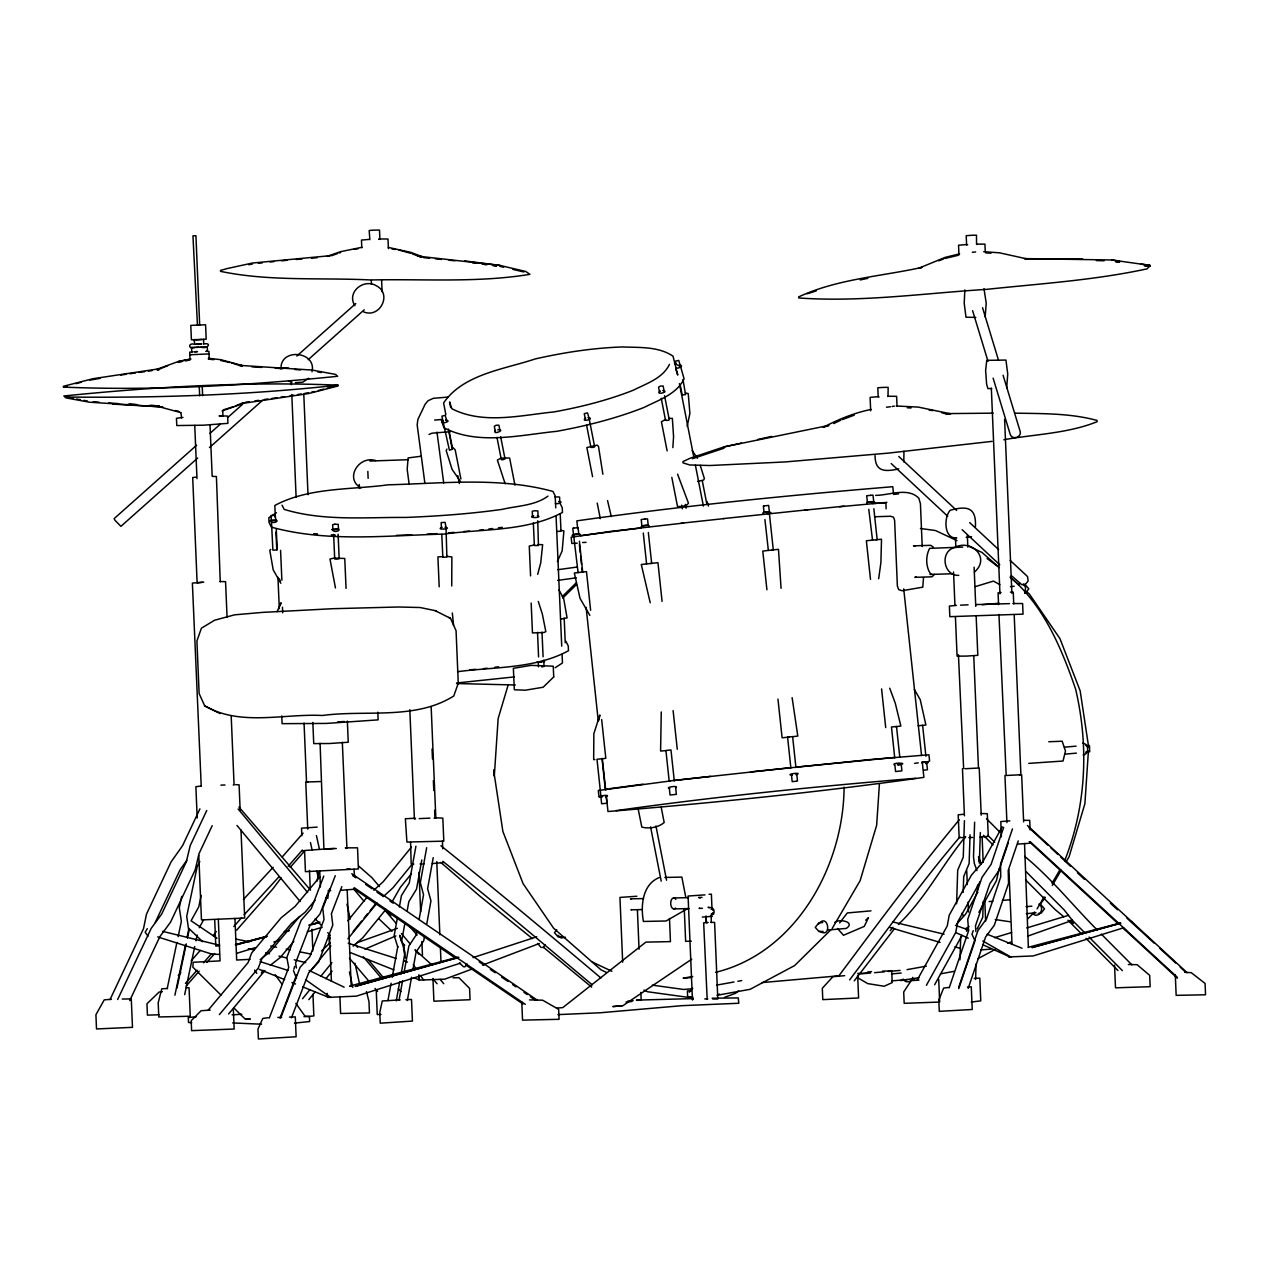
<?xml version="1.0" encoding="UTF-8"?>
<svg xmlns="http://www.w3.org/2000/svg" width="1269" height="1269" viewBox="0 0 1269 1269"><rect width="100%" height="100%" fill="white"/><g stroke="black" fill="none" stroke-linecap="round" stroke-linejoin="round"><path stroke-width="1.5" d="M975.433 526.809C976.258 508.79 968.961 505.014 950.195 510.281C943.628 517.34 943.882 539.151 956.731 537.913M451.732 585.961L451.875 556.948L446.862 556.345M956.604 903.766L957.698 870.169L963.266 857.162L964.44 820.694M970.055 834.812L969.119 863.602L963.694 876.609L963.171 892.408M974.624 822.201L973.497 856.749L974.306 863.396L976.94 870.597M977.352 893.075L977.606 885.175M975.591 979.478L976.083 963.932M979.351 863.19L980.35 832.48M983.253 901.482L982.745 917.297L977.193 928.956M959.951 959.84L960.728 936.522M661.26 711.972L660.594 751.074L665.4 750.645M672.856 447.608L673.569 436.663L672.364 418.358L668.89 418.437M844.091 787.113C843.711 865.886 796.06 952.702 715.653 972.324M879.433 783.814L876.657 825.247L860.128 880.654L832.147 928.527M1088.405 751.089L1084.9 803.737L1069.101 856.686L1066.134 861.778M281.02 368.978C279.751 347.579 316.933 351.069 312.015 371.769M404.145 945.183L403.59 949.672L405.445 958.111M903.798 461.932L903.972 451.209M878.671 578.712L880.892 562.69L881.511 539.214L866.362 540.753L870.502 579.425M318.789 871.692L318.059 876.736L316.79 871.042M599.047 720.046L599.84 714.986L593.844 733.736L593.67 759.623L594.86 759.592M317.107 881.083L318.709 871.866M397.292 918.407L394.183 935.539L397.8 947.213M399.37 907.002L401.432 895.581L409.252 883.034L415.931 846.153M396.261 1000.892L399.767 981.508M401.178 973.751L405.049 952.432L399.767 935.348L401.559 941.598L405.033 922.563M421.8 859.985L416.518 889.109L408.84 901.64L407.111 911.142M399.037 1000.258L402.543 980.874M403.954 973.117L408.872 945.976L416.343 934.761L417.025 930.954M426.67 847.708L420.34 882.653L423.545 894.788L419.087 919.533M407.349 1000.511L411.553 977.241M412.948 969.484L416.089 952.036L423.719 940.821L424.401 937.014M433.237 857.654L427.605 888.712L430.952 900.847L426.828 923.689M387.933 1000.654L391.106 983.205M392.169 977.384L397.816 946.373M712.924 912.585L710.656 916.059M926.402 985.299L955.7 932.541L957.778 921.738L980.065 881.638M201.168 895.406L198.773 906.843L191.08 920.786L217.015 938.267M181.705 896.422L179.294 907.858L181.372 921.294L178.136 936.681M167.191 988.614L176.914 942.455M174.916 995.182L185.417 945.167M187.035 937.458L188.653 929.765L186.717 916.345L197.155 866.759L199.82 861.572M176.946 988.107L186.242 943.866M187.447 938.092L189.065 930.399M184.671 994.674L194.744 946.579M195.949 940.805L197.155 935.031M687.163 426.4L689.892 413.377L688.242 393.596L685.308 392.93M999.211 868.456L996.482 880.559L978.859 912.316M964.852 289.903L964.202 303.291L965.995 317.234L975.813 317.393M537.707 574.318L540.705 562.96L542.64 544.702L537.961 544.512M293.885 969.246L294.646 966.47M508.298 684.514L498.146 718.555L494.371 775.105L502.873 831.417L523.082 883.636L553.601 928.21L601.062 969.865L606.423 972.387M689.321 992.231L692.573 988.028M912.728 977.368C912.348 982.254 905.051 983.57 903.1 979.034M1064.596 860.874C1086.296 806.212 1088.961 746.22 1075.636 689.194C1061.661 648.554 1044.086 606.503 1010.949 577.76M949.212 987.758L968.58 930.811L967.739 919.359L981.968 877.434L991.105 864.348L1003.684 827.309M973.212 930.669L971.991 934.254L975.004 940.821L958.761 988.678M958.634 987.488L977.971 930.542L986.552 918.835L1000.749 876.895L1000.527 864.078L1012.472 828.895M1008.205 843.013L998.782 870.788L989.772 883.859L975.496 925.799L975.861 931.509M968.184 988.408L985.601 936.966L994.309 925.26L1008.554 883.319L1008.205 870.518L1018.261 840.887M280.021 605.773L281.083 602.759L277.07 611.706M291.458 1017.817L308.748 972.704L318.503 962.251L332.795 925.038L331.415 913.728L341.821 886.634M323.785 876.07L311.302 908.604L301.118 920.263L286.826 957.461L288.713 967.549L269.282 1018.087M279.989 1018.166L296.613 974.862M329.639 888.792L319.931 914.092L309.89 925.751L295.566 962.949L296.438 968.009M280.766 1017.738L300.166 967.2L309.779 956.763L324.007 919.549L322.786 908.239L335.27 875.705M557.377 561.58L562.167 550.841L563.896 530.918L560.47 530.347M446.91 449.083L446.196 450.622L452.097 469.387L460.504 481.522M199.931 808.861L182.577 845.662L171.125 861.857L146.474 914.172L143.54 928.559L110.022 999.607M117.668 999.496L151.154 928.448L161.734 913.966L186.369 861.651L190.223 845.551L206.752 810.51M155.262 922.389L179.944 870.074L186.765 860.35M129.739 1000.606L159.862 936.665L170.538 922.166L195.188 869.868L198.963 853.767L212.177 825.722M1014.232 615.719L1020.895 774.756L1006.19 775.486L998.957 614.45M1030.618 843.187L1017.865 844.107M849.643 979.858C886 931.763 920.771 882.938 959.824 837.001M977.717 892.345L965.677 914.061L956.747 923.975M1002.256 826.817L982.507 862.381L971.499 875.039L949.228 915.139L947.261 925.926L916.995 980.398M934.634 984.76L962.013 935.412M199.233 927.718L203.579 919.962M818.553 924.102C828.181 911.729 832.575 939.647 819.631 931.16M1024.654 593.289L1025.669 587.595L1023.258 584.089M1037.074 908.89L1044.07 896.913M1052.064 883.24L1060.059 869.566M1045.339 897.342L1039.612 905.146M1052.271 885.492L1061.185 870.248M147.299 928.638L145.158 932.239L148.076 936.157M261.398 973.037L263.016 970.357M669.477 364.346C662.656 378.495 646.397 383.539 633.358 390.202C607.772 400.29 581.028 407.016 553.998 411.917C520.687 415.249 483.172 424.782 451.891 408.745L449.575 401.94L450.685 407.571M934.507 574.365L931.985 576.808L914.838 577.347L916.17 576.634M543.037 947.689L545.273 944.659M213.192 935.681L216.301 931.494M281.21 877.847L272.93 888.808L236.732 930.082M556.774 929.717L554.474 932.715L558.297 937.061L562.262 936.712M1025.352 593.273L1028.81 588.768L1024.987 584.438M839.634 922.912L847.311 912.95L870.978 910.856M838.428 976.432C877.974 923.451 916.979 870.693 959.237 819.822M890.235 930.764L892.916 927.29M854.227 980.889L894.566 928.575M965.614 836.493C942.09 864.982 925.355 898.785 898.341 924.482M347.88 920.707L367.296 896.897M411.426 847.105L383.238 881.685L373.768 890.251M310.017 971.531L330.828 945.992M353.163 931.446L361.649 921.04M364.076 918.058L367.709 913.601M370.136 910.619L376.195 903.179M347.912 938.79L377.052 903.068M302.53 998.735L309.874 989.725M320.883 976.21L331.907 962.695M412.504 863.808L392.898 887.872L383.508 896.422M308.811 999.655L314.918 992.152M325.927 978.637L332.05 971.134M411.426 873.754L400.401 887.285L392.01 901.91M385.95 909.35L362.902 937.632L353.179 946.166M319.915 876.736L294.947 906.558L281.179 917.773L251.627 953.067L248.153 962.489L207.973 1010.425M299.579 916.504L270.059 951.798L260.177 959.618M219.363 1014.613L258.242 968.168L261.842 958.745L291.426 923.435L305.083 912.237L315.061 900.308M228.594 1013.979L264.935 970.531M325.546 898.182L328.036 895.2M293.821 941.297L280.29 957.476L270.297 965.297M186.242 985.95L199.17 971.197M206.926 962.346L214.683 953.495M243.442 899.451L273.136 867.298M178.263 975.528L180.848 972.577M191.207 960.776L200.264 950.433M282.257 856.908L303.085 833.146M233.829 926.544L241.586 917.709M244.171 914.759L278.99 876.736M185.433 983.459L197.076 970.182M203.532 962.79L211.288 953.939M288.111 866.33L302.434 849.992M290.204 867.377L304.528 851.039M464.676 966.946L467.198 964.139M966.47 929.178L969.056 926.338M562.262 596.604L576.158 582.883M562.738 598.08L576.538 584.454M719.444 994.071L717.445 995.134M830.767 929.907L794.632 965.582L750.106 989.312L717.144 995.277M1027.731 918.819L1034.679 911.967M985.172 316.964L986.219 303.18L983.998 288.666M1006.698 387.775L1007.729 374.006L1005.952 360.063L986.759 360.348L985.632 370.469L986.616 384.221L987.948 388.631L991.692 388.457M321.517 950.989L329.988 942.899M196.632 445.213L114.099 518.656L115.082 520.401L120.92 526.349L197.694 458.046M209.893 433.395L220.219 424.227M227.579 417.66L242.316 404.541M296.851 356.018L355.796 303.545M209.48 447.545L262.54 400.322M308.224 359.666L364.235 309.81M270.757 549.429L269.774 550.286L273.2 569.876L280.814 583.248M974.402 572.065C990.93 558.138 971.562 538.342 954.161 547.653C939.599 551.936 943.565 576.11 958.777 575.365M865.632 920.184L868.44 917.725L864.268 926.386L843.488 935.285L837.524 928.543M308.684 378.289L302.609 382.255L295.407 382.588M711.338 913.95C715.224 917.614 714.796 905.463 711.148 909.207M738.606 990.819L735.671 993.215L724.504 997.371M691.748 959.19L622.825 1005.73L612.848 1006.571L622.191 1005.746M276.468 512.739L268.822 517.704L269.028 522.511L271.376 527.143C327.196 542.513 386.633 535.486 443.833 534.09C483.156 528.729 526.714 531.6 562.453 512.47L562.246 507.663L559.899 503.047M547.954 496.116C534.931 505.728 517.673 505.744 502.461 509.313C470.402 513.85 438.075 516.15 405.747 517.451C365.361 517.117 323.325 521.337 284.193 509.392L282.067 505.205M555.156 667.732L562.453 662.989L562.088 654.392M665.717 419.293L661.419 421.752L667.129 450.892M659.23 877.561C642.368 884.334 640.528 905.923 643.431 921.453L666.051 920.993L687.972 908.398M1017.595 584.263L1019.99 583.423M565.498 937.252L561.057 937.981L558.011 935.301M978.002 958.603L995.118 949.482M410.569 842.219L411.188 863.983L413.821 864.126M443.325 862.587L432.348 863.554M833.765 423.545L840.712 420.213M495.465 430.413C491.642 435.79 506.886 429.35 497.718 429.794M181.546 417.898L180.912 412.647M201.232 786.352L192.38 583.106L203.786 582.106M364.949 949.133L395.928 935.887M429.081 434.426L431.983 433.189L450.59 431.65M167.714 365.662L157.166 370.025L159.466 369.58M235.542 405.874L242.569 402.971M473.337 968.596L444.689 979.192L419.119 980.096L418.897 974.719M482.506 965.106L539.325 943.517M842.394 419.595L854.18 415.185M580.456 535.264C580.758 531.759 566.751 536.041 574.429 535.946M607.788 788.953L605.646 789.73L602.283 758.354M616.131 810.653C715.478 796.535 815.681 786.526 915.742 778.262M927.338 761.828L929.59 761.019L928.924 754.785L871.28 759.465L750.55 771.885M443.436 420.547C437.059 425.163 453.842 421.324 445.816 420.071M938.616 260.795L943.565 259.035M660.372 390.995C653.979 395.484 670.762 391.994 662.751 390.519M585.77 418.056C579.394 422.656 596.176 418.818 588.15 417.564M332.192 255.466L337.395 253.626M356.859 942.772L397.403 928.305M1007.523 943.248L1011.234 941.931M1027.906 936.046L1072.384 920.342L1084.884 932.905M741.382 443.087L723.901 446.942L690.415 458.109L682.912 461.615L683.039 462.852L689.638 464.962L709.894 465.517L785.035 461.948L888.332 453.112L992.104 441.358M692.398 458.728L724.012 448.195M472.988 957.635L536.755 936.792M631.708 909.54L630.915 909.794L642.098 909.572M699.838 908.144L699.06 908.398L702.439 908.334M807.147 293.805L816.237 290.902M460.584 963.139L356.335 996.149L327.592 997.402L327.212 993.341M178.263 361.538L190.731 359.032L178.263 361.538L157.134 369.2L159.418 368.756L92.875 378.717L63.45 386.284L63.482 387.108C154.31 390.9 246.9 385.49 337.633 376.29L335.603 374.418L312.158 370.072L238.683 365.298L242.173 365.488L220.79 359.682L208.386 358.27M223.201 409.903L233.782 406.603M1177.14 977.146L1123.604 927.798L1033.22 955.938L1008.538 956.953M975.464 586.579L993.421 581.091L999.845 584.597M236.716 953.32L255.307 947.642M273.898 941.979L279.481 940.266M307.368 931.763L322.247 927.227M994.579 937.664L1011.631 932.509M1026.78 927.94L1068.466 915.346M971.515 536.708L966.169 537.374M329.004 255.83L327.005 256.386L340.631 251.659L361.903 247.296M339.124 253.007L340.615 252.579M458.617 957.413L355.146 986.41L458.712 957.381M457.459 957.223L349.625 986.108M63.482 387.108L67.067 386.125M76.045 383.666L81.438 382.191M318.265 390.566L323.643 389.091M327.243 388.108L337.998 385.157L338.046 385.982L308.621 393.549L242.062 403.51L244.362 403.066L222.075 410.95M236.367 944.85L266.49 936.728M285.335 931.652L289.094 930.637M319.217 922.531L311.698 924.562L319.169 922.5M1120.035 923.039L1028.271 947.293M236.002 944.659L266.252 936.601M285.144 931.557L288.935 930.558M235.336 944.644L267.347 936.157M284.288 931.668L288.047 930.669M308.748 925.164L320.042 922.182M871.073 409.411C854.307 412.885 838.349 419.341 823.248 427.336L828.895 425.512M959.634 253.848L945.119 257.385L918.883 268.187L921.944 267.489M945.215 258.432L957.921 255.355M191.92 352.021L191.413 347.294L193.522 347.373M697.585 481.474L703.645 480.031L704.358 478.508L700.234 465.358M534.63 544.861L529.268 546.067L530.569 575.936M541.784 666.923L544.036 666.415L543.814 661.435M894.328 406.112L892.202 406.508M723.901 446.942L828.403 425.512M757.736 439.486L771.584 436.425M248.819 264.761L252.468 263.968M860.176 279.941L867.837 278.339M181.848 361.649L178.294 362.363L179.437 362.141M185.385 360.935L188.938 360.222M369.85 239.698L369.184 230.482L373.387 230.149L379.51 230.07L379.891 239.333L378.67 239.27M89.861 380.145L100.299 378.321M311.635 392.121L314.68 391.55M320.089 743.253L323.912 849.358L336.301 848.501M304.052 723.076L306.527 781.974L307.844 781.799M958.444 654.756L963.631 768.554M973.767 656.121L978.462 768.031L965.043 768.728M355.066 889.204L341.012 890.283M707.182 999.385L703.676 922.817L708.118 922.484M990.851 949.133L980.747 949.91M921.548 267.505C880.654 276.404 836.842 279.101 798.693 296.898L798.788 297.961C861.239 302.419 924.038 293.25 986.394 289.38C1040.088 283.669 1094.338 280.29 1147.208 268.822L1150.015 265.364L1140.926 264.031M1083.139 754.912C1089.548 754.405 1088.961 743.333 1082.647 743.206M692.731 976.48L683.182 978.209L691.542 977.463M716.652 985.125L734.021 981.984M737.876 981.286L741.731 980.588M907.049 969.643L926.354 966.137M919.121 977.685L900.53 980.588M940.456 973.831L954.018 971.372M603.187 758.719L605.805 758.259L601.665 719.571M795.98 774.724L796.805 774.566L797.487 781.038L796.662 781.181L792.205 781.656L791.507 775.185M925.942 763.43L926.767 763.288L927.465 769.744L923.658 770.204M290.109 395.785L293.805 395.182M297.501 394.564L301.197 393.945M304.893 393.327L308.589 392.708M580.663 535.661L640.94 527.936M649.046 526.556C650.838 523.875 638.481 525.683 641.702 527.365M609.612 788.683L643.082 784.21M914.6 763.383L918.248 762.843M925.434 762.098L921.611 762.669C924.435 760.972 932.033 762.558 925.545 763.494M354.162 249.327L358.032 248.772M120.618 375.069L126.17 374.292M129.866 373.768L135.418 372.975M139.114 372.452L144.666 371.674M148.362 371.151L152.058 370.627M245.726 402.162L249.422 401.638M254.974 400.861L258.67 400.338M264.222 399.545L267.918 399.021M271.614 398.498L277.165 397.72M280.861 397.197L284.557 396.674M1003.874 439.724C1034.901 434.22 1067.721 433.522 1097.146 421.689L1097.019 420.436C1070.386 413.155 1042.246 413.662 1014.803 413.155M557.694 569.718L577.189 567.037M557.662 580.393L576.285 577.823M415.518 818.886L414.408 819.108L409.824 709.641M875.673 495.37C889.442 495.338 907.89 486.995 918.835 498.209L920.422 503.698L922.214 546.511M162.321 991.628L159.101 992.057L146.95 1003.795L147.426 1015.137L159.085 1014.772M268.06 1017.738L262.81 1018.436L257.972 1029.064L258.4 1038.994L296.121 1036.773L295.296 1016.897L289.459 1017.088M922.087 725.487L925.894 724.996L920.247 699.711L914.346 689.464M675.758 787.875C680.073 785.003 663.703 787.383 669.746 788.525M533.63 515.737C525.826 518.26 544.084 518.038 537.39 515.611M442.088 527.349C434.204 530.394 454.048 528.824 444.975 527.206M479.285 530.188L483.108 529.712M488.835 528.999L492.658 528.523M498.4 527.809L502.223 527.333M483.378 668.684L487.201 668.208M494.847 667.256L498.669 666.78M514.484 676.9L456.84 682.976M890.521 406.746L886.476 407.206M650.569 563.515L651.663 563.373L648.348 532.472M581.614 572.271L582.709 572.113L579.41 541.228M772.202 550.064L773.297 549.921L769.363 513.231M876.07 539.785L877.165 539.626L873.849 508.742M918.137 725.789L922.611 725.329L925.91 756.229M669.984 781.006L598.286 790.524L598.952 796.758L602.553 796.599M605.995 796.789C612.959 793.633 592.845 796.726 601.744 797.233M796.567 774.661C803.689 771.711 783.354 774.487 792.316 775.121M895.613 726.677L900.847 726.074L895.279 703.2L889.728 688.195M897.437 764.842C912.474 763.145 890.283 762.003 894.518 765.144M683.547 523.066L610.341 531.441L571.161 537.231L571.827 543.465L577.236 543.211M872.104 503.111C881.146 501.556 863.65 500.684 867.171 503.619M795.933 767.523L792.617 736.623L789.889 736.892L787.589 737.162L790.873 768.062M669.635 780.927L790.476 767.729M673.823 780.546L710.672 776.358M948.942 987.441L943.644 988.043L938.806 1000.004L939.282 1011.345L972.228 1009.489L971.277 986.806L967.549 986.917M194.887 344.391L193.983 339.695L196.283 339.727M205.673 346.818C207.815 345.454 208.068 352.354 206.054 351.386M191.207 354.559L189.795 354.781L208.766 353.908M258.353 263.317L262.286 262.889M270.138 262.017L274.056 261.588M975.655 251.944L972.292 252.277M767.174 513.517C778.389 512.406 760.115 510.487 763.319 513.913M681.088 523.24L724.012 518.609M898.357 764.763L901.26 764.43L901.878 770.87L895.565 771.536L894.867 765.064M723.425 518.577L807.845 509.757M879.084 396.927L878.196 397.038L877.815 387.775L883.367 387.394L888.141 387.362L888.03 396.578M894.122 494.339L898.579 493.863M789.175 737.067L782.101 737.797L777.96 699.124M792.713 736.686L797.804 736.052L792.11 697.633M796.377 767.111L894.169 757.498M804.657 510.17L844.155 506.172M281.591 260.811L287.016 260.288M967.676 244.79L966.613 244.917L966.201 235.685L972.102 235.257L976.495 235.209L976.543 244.457M839.364 506.759L886.888 502.365M182.958 417.438L176.454 418.294L176.772 425.559L203.77 425.194L227.928 423.338L227.627 416.058L219.14 415.867M195.712 477.144L192.698 477.541L197.123 582.899L202.469 582.344M1010.378 586.627L1014.264 586.278M982.095 604.742L999.131 603.251M201.374 786.003L195.886 786.717L197.203 818.061M1048.781 741.746L1062.185 741.223L1065.484 751.058L1063.025 761.035L1028.794 763.383M1064.437 747.171L1076.096 746.156M1085.598 752.136L1089.706 751.771L1089.452 745.522L1086.01 745.585M1064.723 754.167L1076.398 753.136M712.306 916.329L702.328 917.059M989.154 901.577L992.945 901.244M1002.415 900.403L1009.981 899.737M822.693 922.531L818.727 922.88L815.269 927.369L819.108 931.7L823.058 931.351M834.764 922.404C839.332 918.407 855.909 922.055 846.28 928.416L827.562 930.05M1026.034 906.685L1031.871 906.161M1026.32 913.68L1036.043 912.823M1038.264 913.537L1041.008 913.283L1044.482 908.794L1040.643 904.448M867.774 971.927L871.565 971.594M692.62 988.678L683.658 989.471L652.361 985.141M762.257 982.555L839.063 975.798M860.731 973.894L870.566 973.022M874.515 972.673L884.35 971.816M888.3 971.467L900.118 970.42M844.646 975.671L832.876 976.718L822.312 988.281L822.788 999.623L858.605 997.973L857.654 975.274M691.351 990.581L687.401 990.93L687.655 997.18L692.811 997.069M891.472 973.91L901.196 973.053M627.838 1001.098L633.136 1000.638M556.679 1008.125L562.802 1007.586L645.873 942.121L670.444 941.614L669.477 918.439M625.982 1002.034L631.74 1001.527M912.078 978.891L914.822 978.653M891.758 980.905L907.319 979.541M332.272 255.497L252.468 263.032L226.945 268.616L220.536 270.408L220.52 271.344C269.409 281.639 320.962 277.467 370.834 279.973C423.735 278.783 477.588 282.971 529.903 274.326L525.763 271.487L499.938 265.411L417.898 256.148L422.387 256.735L410.664 252.325L388.362 247.423M296.375 259.479L302.038 258.987M311.492 258.194L317.155 257.718M448.385 532.853L454.175 532.377M463.835 531.552L469.641 531.077M469.847 669.826L475.653 669.334M457.506 671.698C494.387 666.78 535.137 668.906 568.464 650.727L568.258 645.921L565.911 641.305M447.894 397.102L433.348 398.307L428.018 400.75L425.099 404.303L417.882 419.468L417.168 424.877L424.909 483.457M434.601 420.087L441.755 419.484M421.229 456.221L408.095 457.935L407.19 469.419L409.173 484.441M872.533 540.15L868.789 509.281M578.093 572.636L573.715 535.978M192.682 351.83L189.7 352.179L190.017 359.999M344.391 721.474L337.602 721.95M320.47 781.545L306.638 782.021M963.25 814.301L958.206 814.841L959.158 837.524L965.487 837.667M707.341 922.611L706.405 922.722L706.119 916.059M111.386 999.29L104.248 999.845L95.921 1014.74L96.507 1028.953L132.484 1027.335L131.294 998.909L122.221 999.036M303.973 1016.707L313.855 1015.946L312.951 994.309M1001.082 592.512L998.084 592.797L998.544 604.631M956.429 605.408L949.402 606.059L949.831 616.671L1023.036 614.148L1022.608 603.536L1012.868 603.536M334.144 848.358L304.544 850.516L305.432 871.66L358.413 868.964L357.525 847.819L345.295 847.851M210.226 1010.092L201.121 1010.711L191.191 1020.704L191.603 1030.65L234.178 1029.032L233.337 1009.156M196.473 1016.691L188.288 1017.579L188.494 1022.481L191.73 1022.671M554.87 496.845L559.581 497.036L559.803 502.032L559.042 501.588M443.278 556.583L437.9 556.932L439.201 586.801M560.565 619.129L567.084 617.892L563.642 598.318L558.899 589.958M197.456 325.07L192.951 235.875L194.078 235.78L195.934 235.748L199.677 325.023L198.583 325.023M202.104 339.457L191.397 339.791L190.794 325.387L205.578 324.769L206.181 339.188L196.79 339.806M194.395 344.216C187.479 342.424 188.542 350.26 195.093 347.341M195.68 344.327L201.501 344.058M205.737 346.913L196.378 347.373M193.998 351.83L197.504 351.624M919.01 980.112L911.205 980.62L903.702 991.961L904.178 1003.319L939.663 1002.05L938.711 979.351M679.343 365.075C684.768 365.091 678.423 369.327 675.806 367.851M368.978 239.413L361.475 240.063L361.792 247.772M877.593 396.705L870.106 397.371L870.661 410.855M980.033 837.096L988.265 836.366L987.314 813.683L981 813.54M966.835 244.536L958.571 245.218L958.936 254.958M1009.854 820.837L1000.797 821.566L1001.368 836.826M898.785 468.88C884.001 472.227 875.118 471.291 875.055 455.555M419.198 818.6L429.905 818.14M294.503 1023.131L309.636 1021.529L309.43 1016.628L305.068 1016.215L295.851 1003.414M200.914 347.135C206.91 349.514 212.716 342.598 204.008 343.836M194.712 351.703L197.044 351.576M415.249 818.219L405.366 818.743L406.905 842.061L443.801 841.157L442.833 818.14L435.045 817.728M250.136 959.332L236.684 960.03L234.955 918.455M167.556 988.488L161.782 988.789L158.197 1002.764L158.799 1016.977L190.255 1016.231L189.065 987.805L186.289 987.647M232.1 1014.803L241.887 1014.296M636.419 1000.115L693.017 998.608M411.743 534.899L396.499 535.359M427.161 534.122L436.806 533.63M960.522 605.17L968.12 604.821M529.506 999.893L542.64 1000.194L558.661 1009.378L559.074 1019.308L522.542 1020.133L521.781 1002.066M196.743 344.089L201.708 343.899M582.63 542.513L586.072 542.355M768.364 550.46L764.921 519.576M1184.707 972.244L1191.305 972.704L1205.074 983.443L1205.55 994.785L1176.157 995.356L1175.284 974.56M317.171 827.102L301.53 828.181L301.848 835.732M974.211 978.383L979.811 978.161L980.763 1000.844L971.277 1002.066M857.733 973.466L867.108 973.101M198.916 347.23L194.094 347.436M369.945 461.059L408.38 459.695M968.881 837.588L972.609 837.445M400.243 999.877L382.27 1000.987L379.78 1012.376L380.224 1023.179L412.425 1021.101L411.505 999.464L405.874 999.671M712.75 999.036L717.794 999.004L714.59 922.389L710.941 922.373M381.001 1014.423L377.258 1014.55L376.227 989.915M872.168 503.46L885.889 503.032L886.127 508.806M874.515 516.753L890.584 516.261L893.519 517.197L894.613 520.242L897.373 586.024L898.674 589.625L902.148 590.735L922.769 587.15L923.515 577.633M929.971 574.445L953.082 573.731M220.901 785.114L224.994 785.003M420.055 864.03L424.036 863.919M277.784 1017.437L281.67 1017.326M975.988 604.567L1009.521 603.632M379.13 238.969L387.997 239.016L388.393 248.645M887.761 396.261L896.628 396.325L897.024 405.953M328.052 890.743L330.733 890.664M977.003 244.124L984.95 244.124L985.267 251.833M664.845 877.45L681.85 877.101L685.799 897.357M709.117 894.248L711.386 894.201L712.004 908.953M636.832 896.247L619.954 897.421L622.667 962.172M704.961 894.867L688.084 896.041L692.446 1000.02M643.51 898.579L630.455 898.849L631.264 898.96M673.569 897.96L688.48 897.659M701.979 897.389L698.6 897.453L700.171 898.055M674.029 908.921L688.94 908.604M215.873 945.913L218.569 945.865M691.304 941.186L685.641 941.312L684.261 908.477M218.918 954.336L212.097 954.288M882.621 971.118L891.71 970.928L892.202 982.587L884.16 986.251L867.726 983.602L857.13 977.416M712.147 998.211L738.272 997.926L738.812 1003.256L682.008 1005.667L600.189 1012.773L557.932 1014.613M636.657 1000.321L641.178 1000.226L640.861 992.39M704.787 998.941L707.816 998.877M346.738 869.138L350.101 869.106M948.181 413.599L993.23 413.155M1010.394 592.131L1013.249 592.163L1013.741 603.949M1024.289 820.297L1029.73 820.377L1030.127 829.831M212.478 476.414L216.412 476.509L220.251 581.789M220.06 581.535L225.565 581.662L227.056 617.21M453.001 977.749L458.95 977.717L469.578 988.361L470.053 999.718L433.903 1001.193L432.951 978.51M261.541 1024.21L232.655 1022.925M206.276 351.275L208.909 351.386L209.242 359.222M1150.015 265.364L1111.692 259.971L1024.924 258.67L1027.763 259.082L999.56 252.832L983.729 251.69M1024.4 258.654L1082.727 259.066M711.211 922.468L711.322 915.821M1019.435 774.709L1020.895 774.756M558.677 501.445C564.531 501.556 558.074 504.618 555.378 503.412M219.569 416.089L222.947 416.264L222.725 410.823M235.606 784.639L239.095 784.829L240.158 810.304M434.077 818.077L435.838 818.172L431.159 706.754M1128.363 964.488L1137.135 964.694L1149.682 975.353L1150.158 986.695L1115.499 987.821L1114.547 965.138M945.849 413.678L950.592 413.805L918.248 407.095L896.2 405.985M1096.337 260.557L1104.062 260.795M515.357 684.99L456.523 683.531M541.562 661.942L538.23 661.799L538.453 666.796M907.351 407.793L911.031 407.983M281.48 367.772L288.824 368.169M118.144 403.574L108.737 402.955M112.671 404.097L162.813 406.968L89.322 402.194L65.877 397.847L63.862 395.976C154.596 386.775 247.185 381.366 337.998 385.157C247.82 395.103 156.579 398.069 65.845 397.023L73.063 398.355M345.818 848.311L346.929 848.453L342.329 742.365M303.878 851.039L302.482 850.864M350.276 986.33L351.227 986.441L347.167 889.601M251.928 366.868L261.652 367.423M275.246 368.216L283.019 368.66M128.185 404.161L135.957 404.605M149.552 405.398L159.275 405.953M129.708 404.224L137.48 404.684M151.106 405.461L158.879 405.921M245.552 1018.785L250.31 1019.055L244.854 1018.817L233.607 1007.649M985.632 252.864L991.026 253.213M313.633 533.662L317.551 533.916M331.288 534.836L335.222 535.09M294.694 369.469L300.531 369.945M93.176 401.686L99.014 402.162M1028.366 947.499L1024.543 843.457M375.687 460.584C359.143 455.174 344.153 478.35 360.888 487.946M423.719 257.67L429.572 258.257M435.41 258.844L441.263 259.431M449.052 260.224L454.889 260.811M208.417 359.095L213.731 359.698M363.584 311.857C379.732 318.82 392.47 294.043 376.544 285.874C363.949 277.974 346.215 292.171 354.86 305.67M233.29 784.956L234.083 785.051L231.196 715.938M472.433 262.794L476.319 263.302M482.172 264.047L486.059 264.539M499.938 265.411L464.644 260.875M483.315 264.222L487.01 264.682M492.546 265.395L496.242 265.871M493.118 265.459L496.528 265.903M920.437 528.475L935.554 530.553L956.969 540.642M692.842 998.005L647.491 991.739L643.922 990.058M1115.689 261.573L1119.591 262.112M1144.321 265.618L1150.095 266.411L1144.654 265.618M556.71 531.473L560.977 531.188L560.248 514.199M543.83 660.181L544.591 661.609L537.263 661.752M1111.692 259.971L1119.21 261.081M1115.546 261.588L1119.306 262.128M995.277 919.549L1009.934 921.754M929.098 410.046L932.683 410.617M391.883 248.93L395.405 249.485M317.615 371.896L321.216 372.563M76.663 399.037L80.28 399.703M83.881 400.37L87.482 401.036M235.923 939.092L249.454 941.804M270.725 946.039L276.531 947.197M286.207 949.133L290.078 949.894M299.738 951.829L311.349 954.145M450.527 618.368L435.124 610.627L420.134 607.518L398.545 606.994L332.764 608.708L262.731 612.372L234.606 614.831L214.572 620.24L201.406 628.203L196.917 640.924L199.122 693.508L204.674 705.818C240.301 726.598 283.495 713.495 322.437 715.478C365.821 709.625 414.979 720.395 453.779 695.983L458.268 683.261L456.063 630.693L450.527 618.368L448.718 617.416M220.822 360.507L229.721 362.474M175.328 410.569L178.897 411.362M180.706 412.584L159.307 406.778M499.938 266.347L503.619 267.22M512.85 269.377L523.907 271.978M892.662 921.897L944.104 934.19M248.391 948.657L254.117 950.053M265.586 952.845L269.393 953.78M278.958 956.096L286.588 957.968M294.234 959.824L305.702 962.616M162.591 931.367L219.727 945.294M203.659 344.073L203.595 339.299M941.693 412.742L947.102 414.122M962.759 547.098L929.654 548.351C925.529 555.949 925.656 566.989 930.732 574.096L931.89 574.397M914.886 546.225L913.521 545.86L930.669 545.337L933.365 547.098M398.926 250.056L410.664 253.261M889.997 927.544L940.059 942.407M954.891 946.817L960.459 948.466M260.145 961.632L288.222 970.499M157.673 936.903L212.7 954.367M348.245 943.248L396.388 958.523M403.796 960.871L407.508 962.045M231.497 362.871L242.22 366.313M955.462 925.387L968.564 929.955M288.491 380.906L291.902 382.159M412.33 253.879L420.705 257.036M350.355 952.575L393.945 969.881M413.916 977.812L419.373 979.969L419.214 976.384M987.139 934.222L1021.989 948.244M259.241 969.342L284.637 979.589M291.886 982.507L295.518 983.967M302.768 986.901L328.163 997.133M955.7 932.541L968.247 938.188M982.587 944.628L1009.474 956.715M967.692 545.702L981.984 552.427L999.369 567.624M987.139 558.534L998.132 566.72M693.048 999.337L689.987 996.673M592.369 962.092L611.88 971.277M309.128 970.468L344.137 987.171M204.674 705.818L220.06 713.559M674.521 363.426L680.596 366.614L684.07 378.828C676.551 394.437 658.611 400.005 644.224 407.365C615.973 418.484 586.468 425.908 556.631 431.333C519.878 434.997 478.476 445.53 443.96 427.827L441.406 420.309M435.124 610.627L436.742 611.468M353.988 869.186L354.543 876.546M982.825 941.011L1010.917 957.048M709.292 907.763L708.023 907.287L711.56 907.716L712.829 910.301M455.92 958.492L353.559 888.506M351.767 873.706L537.406 1000.273M352.75 875.626L355.986 877.831M365.678 884.445L372.15 888.839M376.988 892.155L383.46 896.564M389.916 900.974L393.152 903.179M479.206 961.839L483.997 965.106M490.389 969.468L495.196 972.736M501.588 977.098L507.981 981.46M512.771 984.728L515.96 986.901M523.954 992.358L527.158 994.531M530.347 996.72L535.153 999.988M354.21 887.681L525.318 1004.35M465.66 964.916L522.987 1004.017M305.543 979.7L330.844 997.482M532.441 938.648L479.619 895.914L440.74 862.397M440.93 845.741C494.973 889.014 548.002 933.365 600.935 978.002M442.818 861.334C493.498 901.466 542.656 943.327 592.242 984.839M543.116 947.007L591.687 987.155M1063.723 916.71L1055.253 909.683L1025.511 879.782M1024.686 856.401C1051.446 878.307 1072.844 905.59 1097.162 929.923M392.01 931.256L378.765 918.724M1010.061 577.141L1019.007 584.961M1026.462 591.481L1029.445 594.098L1059.964 638.656L1080.173 690.875L1088.675 747.187M1038.914 904.115C1045.545 908.049 1038.534 919.565 1032.633 913.521M358.73 866.061L372.007 877.767L379.431 886.555M1126.872 918.09L1154.156 943.137M1118.401 923.959L1029.207 841.585M415.296 950.037L432.206 965.186M1027.43 825.516L1187.165 972.752M1130.156 920.612L1133.709 923.88M1029.127 827.896L1047.861 845.17M1050.748 847.819L1057.949 854.465M1060.836 857.13L1070.528 866.283M1159.929 948.482L1175.855 963.139M1180.186 967.152L1185.976 972.482M1077.397 872.786L1084.551 879.401M1110.343 903.163L1117.497 909.762M1030.396 841.87L1123.604 927.798M1123.002 927.655L1126.555 930.923M1122.43 927.528L1177.394 978.209M898.769 456.475L956.652 510.439M969.659 522.59L998.608 549.572M1010.172 560.375L1027.541 576.57L1028.112 581.107L1025.542 584.121L1021.942 584.803L1011.33 575.587M891.25 463.597L947.673 516.213M962.14 529.712L999.766 564.8M459.457 962.997L463.55 966.804M188.589 928.162L202.628 941.693M679.661 365.266L680.358 365.964L678.709 360.396L675.457 361.173L676.091 364.425M588.467 417.755L589.165 418.453L587.515 412.885L584.263 413.662L585.215 418.532M446.133 420.261L446.831 420.959L445.181 415.391L441.929 416.153L442.881 421.038M452.985 447.64L455.19 449.845L460.901 478.984M220.965 995.086L192.856 967.152L193.174 962.283L220.06 960.887L218.316 919.311M986.473 818.648L1000.083 832.337M1101.318 934.111L1131.9 964.837M1026.272 871.835L1064.136 909.889L1072.384 920.342M987.901 835.399L994.706 842.251M1089.056 937.093L1122.399 970.626M1070.132 920.279L1073.368 923.531M983.443 835.303L992.977 844.884M1067.959 920.231L1081.854 934.206M1086.01 938.394L1117.957 970.515M398.244 988.837L400.988 991.581M315.188 918.804L321.438 925.45M537.548 943.438L541.26 947.594M384.713 909.889L395.833 923.039M310.54 890.14L238.969 807.084M355.146 944.295L357.699 947.308M367.931 959.364L383.254 977.463M238.112 808.972L307.59 892.44M363.267 956.763L382.429 979.382M236.986 825.453L300.15 901.498M327.767 932.62L330.321 935.634M349.483 958.269L369.913 982.396M375.021 988.44L377.575 991.454M409.601 926.291L417.089 935.142M388.298 912.934L390.773 915.853M401.401 933.556L410.125 943.882M415.106 949.783L418.849 954.209M440.026 979.271L443.769 983.697M402.21 942.439L404.7 945.389M433.348 979.319L437.075 983.745M354.067 889.49L363.949 901.18M275.103 974.624L282.019 984.221M254.577 970.15L256.798 973.355M692.16 450.638L697.411 458.22M328.179 935.443L330.352 938.6M413.266 964.551L416.375 969.246M420.531 975.496L423.64 980.191M589.831 615.37L580.012 598.286L574.349 573.001L586.484 571.637L590.624 610.31M677.551 474.13L688.464 503.158L687.163 504.776L682.738 506.458L677.519 506.553L671.824 477.414M962.172 913.077L963.504 916.281M293.504 970.642L296.486 978.32M981.254 863.761L978.558 856.559L979.16 861.54M505.141 483.727L497.385 460.092L500.763 458.157L509.615 457.982L514.944 485.17M675.933 369.676L677.757 375.053L673.014 356.145C658.199 346.278 639.544 347.674 622.54 346.945C593.067 347.96 563.88 352.433 535.153 358.953C504.221 369.327 463.248 374.069 443.595 402.955L445.879 414.693M707.007 501.525L708.53 506.03M685.323 504.427L686.085 508.219M538.31 601.474L542.339 614.053L545.829 631.581L544.131 632.47L532.457 632.945L531.172 603.076M279.434 578.791L280.354 581.757M982.555 307.748L998.513 360.253M1003.081 375.243L1020.181 431.508C1021.862 437.377 1011.964 440.28 1010.235 434.41L993.119 378.146M972.593 310.651L987.996 361.284M650.22 602.759L641.289 564.499L657.945 562.69L662.085 601.379M366.44 991.612L368.978 1001.606L369.453 1012.948L340.6 1013.471L339.886 996.451M607.565 500.652L611.309 516.61M335.46 587.944L329.972 559.026L334.159 558.074L344.756 558.503L346.056 588.372M346.96 904.115L350.276 919.042M354.939 963.171L359.65 984.316M349.419 972.038L352.83 987.425M316.425 835.605L319.376 848.898M310.461 842.568L312.142 850.151M682.976 379.558L685.561 394.58L682.183 395.056L680.343 385.728M702.344 481.046L706.659 503.158M679.438 383.635L693.889 457.49M695.412 465.263L703.391 506.077M664.099 390.9L663.148 386.03L660.356 386.077L658.548 387.124L659.499 391.994M664.575 395.785L669.271 419.738L668.255 420.325L665.543 420.372L661.228 398.26M681.643 505.173L682.373 508.853M589.244 419.151L594.653 446.783L593.654 447.37L590.942 447.418L586.611 425.305M661.212 807.354L664.179 822.534C658.5 827.436 649.03 829.054 641.813 827.102L638.228 809.321M592.575 476.7L586.865 447.56L597.176 445.102L598.492 446.387L602.886 474.241M597.239 503.111L600.285 518.64M655.946 825.945L666.574 880.242M650.569 826.865L661.197 881.162M499.859 430.064L498.907 425.194L496.116 425.258L494.307 426.289L495.259 431.159M500.684 436.806L505.014 458.918L503.063 459.711L501.334 459.664L496.972 437.44M449.083 431.048L452.51 448.528M457.839 475.748L459.346 483.521M448.338 429.017L452.303 449.289L449.432 450.194L443.182 422.291M436.98 432.094L443.722 483.108M966.28 927.925L966.677 931.24M893.614 494.498L892.773 486.709C787.272 495.418 681.596 505.982 576.856 520.861L577.681 528.65M903.718 588.911L921.564 755.578M922.23 761.812L923.895 777.374C819.155 792.253 713.479 802.817 607.978 811.525L606.312 795.964M899.816 757.371L896.501 726.487L893.773 726.74L891.472 727.01L894.74 757.926M881.574 688.924L885.714 727.597M766.92 589.784L762.78 551.095L771.853 550L778.468 549.334L781.069 588.293M673.109 710.592L677.265 749.265M675.663 787.859L676.361 794.331L672.618 794.759L670.048 794.997L669.35 788.525M674.283 780.832L670.968 749.931L668.24 750.201L665.908 750.487L669.207 781.387M643.288 533.012L646.587 563.912M579.394 544.623L580.234 552.459M580.647 556.393L581.488 564.229M581.916 568.147L582.328 572.081M586.119 607.375L598.286 721.093M605.345 789.635L602.029 758.735L597.001 759.274L600.887 795.98M606.233 796.694L606.915 803.15L606.09 803.309L601.633 803.769L600.935 797.297M452.335 613.006L453.572 625.395M368.121 478.334L367.836 471.433M1021.656 774.724L1023.623 821.852M1004.604 419.357L1011.885 593.273M991.343 388.282L999.956 593.813M1004.953 775.486L1006.92 822.613M1008.903 869.741L1012.027 944.374M974.116 567.243L975.75 606.392M976.162 616.179L977.812 655.327L966.661 656.089L957.08 656.152L955.43 617.004M979.224 767.999L981.207 815.126M982.111 836.731L983.174 862.254M984.744 899.578L985.648 921.183M967.343 535.248L967.835 547.113M955.446 537.691L955.858 547.589M962.457 768.665L964.424 815.793M966.74 870.772L967.311 884.525M968.057 902.196L968.469 912.014M953.542 571.986L954.938 605.25M705.865 916.44L706.103 922.325M637.403 909.984L639.053 949.228M564.182 618.162L565.244 642.717M555.711 507.886L555.188 495.862L552.951 491.452C499.605 476.763 442.818 483.457 388.171 484.806C350.593 489.929 308.97 487.185 274.834 505.459L275.357 517.482M556.092 516.626L561.723 646.143M538.072 515.896L537.866 510.915L534.519 510.772L532.266 511.28L532.488 516.277M537.755 520.782L538.437 545.496L534.36 545.559L533.345 522.828M542.006 632.216L543.084 656.771M537.517 632.374L538.579 656.914M493.8 769.696L494.053 775.946M446.101 527.793L445.118 522.352L441.168 522.606L441.39 527.603M446.038 528.618L446.894 557.107L442.818 557.17L441.786 534.439M442.405 840.95L442.738 848.818M432.063 749.011L432.475 758.894M433.379 780.625L433.792 790.508M434.632 810.256L434.966 818.172M436.774 861.635L439.851 934.745M440.422 948.577L441.009 962.41M418.992 872.311L420.642 911.84M421.879 941.471L422.466 955.303M381.604 280.052L382.096 291.759M371.278 280.465L371.436 284.367M377.797 712.179L378.114 719.872L326.466 723.425L282.083 723.663L281.75 715.97M359.254 484.457L359.413 488.406M347.357 721.078L348.245 742.238L329.67 743.507L313.729 743.602L312.84 722.442M338.109 534.233L339.172 558.772L336.777 559.137L334.715 559.01L333.62 534.376M327.767 894.328L327.941 898.278M329.432 933.857L331.415 981.286M329.036 936.474L329.369 944.342M303.783 394.088L308.002 494.704M319.725 870.693L320.407 886.952M291.22 380.748L291.378 384.697M291.807 394.564L296.105 497.147M305.766 782.005L307.748 829.133M309.477 870.375L310.207 888.046M311.936 929.289L312.84 950.893M280.576 550.365L281.877 580.234M282.464 607.216L282.701 612.816M276.277 529.094L277.181 549.874L272.898 550.159L271.455 521.702M275.992 532.108L276.753 549.763M277.943 577.236L279.307 608.644M240.983 829.894L244.679 918.042L201.47 919.93L198.773 855.274M210.004 424.734L212.161 476.002M202.231 385.982L202.628 395.706M199.249 386.109L199.661 395.833M194.744 425.401L196.981 478.635M214.715 920.104L215.778 945.643M675.536 908.049A5.473 3.093 88.8 0 1 671.396 906.796A5.473 3.093 88.8 0 1 671.634 899.42A5.473 3.093 88.8 0 1 675.822 899.372M553.728 676.932L543.132 687.243L525.398 690.193L514.326 689.765L513.374 668.319L531.092 665.368L553.236 666.193L553.728 676.932M270.091 520.623C273.612 526.096 283.796 517.784 270.091 520.623M332.097 529.538C335.619 535.01 345.787 526.698 332.097 529.538M1120.717 923.197L1031.967 947.594L1120.622 923.245M334.905 524.208L332.652 524.716L332.859 529.712L338.458 529.347L338.236 524.351L334.905 524.208M573.62 528.094L572.795 528.253L573.477 534.709L578.775 534.106L578.077 527.634L573.62 528.094M764.176 505.903L763.351 506.045L764.049 512.517L769.347 511.899L768.649 505.427L764.176 505.903M644.953 519.084L641.21 519.513L641.908 525.985L648.221 525.334L647.523 518.862L644.953 519.084M870.439 495.354L866.695 495.782L867.393 502.254L873.706 501.588L873.009 495.132L870.439 495.354M275.04 515.262L271.09 515.531L271.312 520.528L276.023 520.718L275.04 515.262"/></g></svg>
